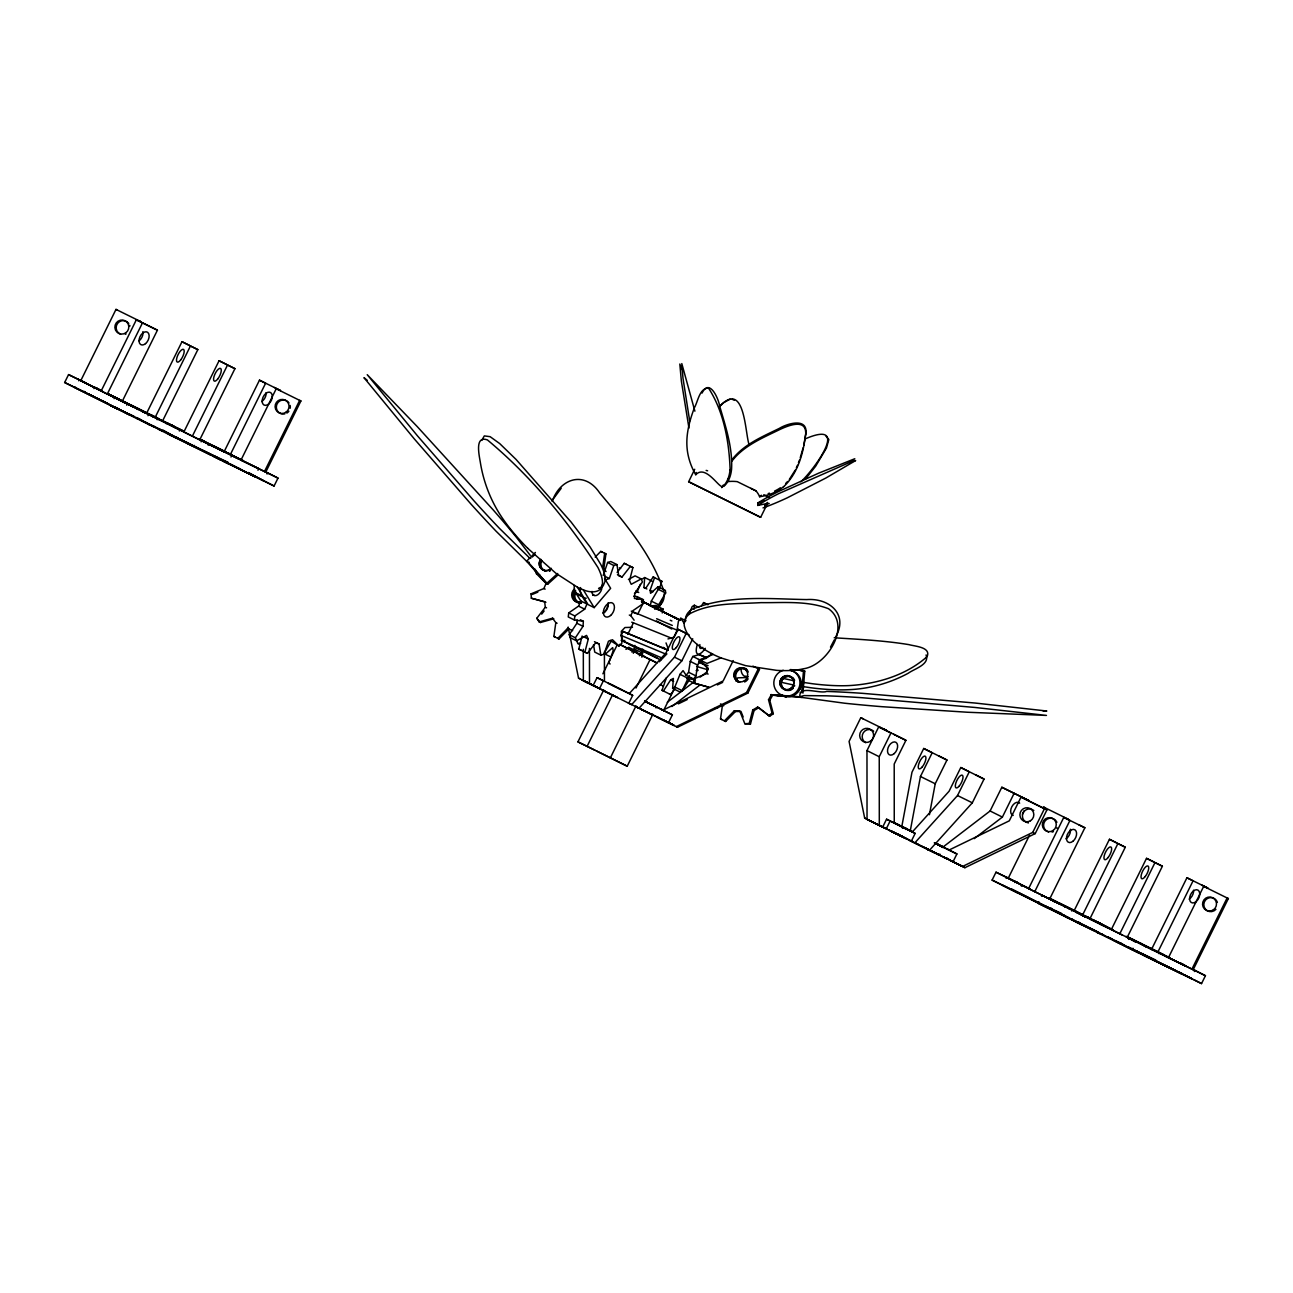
<?xml version="1.0" encoding="UTF-8"?>
<svg xmlns="http://www.w3.org/2000/svg" width="1293" height="1293" viewBox="0 0 1293 1293"><rect width="100%" height="100%" fill="white"/><g stroke="black" fill="none" stroke-linecap="round" stroke-linejoin="round"><path stroke-width="1.5" d="M805.717 434.4C808.723 417.3 787.696 423.199 779.275 428.419C762.337 436.695 743.653 444.388 731.903 459.823M805.765 433.026C803.648 452.259 798.217 473.076 783.623 486.701M632.487 627.283L624.939 627.525L621.303 631.307L621.901 643.219L618.959 646.031L612.478 639.744L608.47 641.215L603.993 654.226L600.857 655.147L599.063 643.979L595.766 642.718L587.41 653.353L584.905 652.141L588.283 639.049L586.569 635.413L576.565 640.827L570.439 637.772L569.243 634.734L576.888 623.258L577.114 619.897M576.565 640.827L575.385 637.788L583.014 626.313L583.353 621.27L580.298 619.735M757.763 505.434L757.957 502.929A42.394 5.124 -25.1 0 1 777.691 491.906L818.55 473.206L854.786 458.74L849.857 462.312L778.531 493.716A42.103 5.091 -25.1 0 0 757.746 505.45L767.04 503.51L764.729 506.646M730.109 469.876C729.204 442.109 723.821 411.4 708.499 388.078C699.497 388.013 698.026 401.331 694.438 407.667C689.541 420.629 685.775 434.48 687.116 448.461A42.103 25.618 64.9 0 0 695.715 474.757C706.705 462.991 721.833 493.57 723.256 485.053M646.888 588.978L643.93 587.523L644.69 577.535L652.076 581.171M689.428 675.496L682.219 690.672L680.021 692.03L672.635 688.393L673.394 678.405L670.679 679.859L663.406 691.012L662 690.284L666.445 677.71M694.05 609.197L694.357 605.205L698.786 607.403M1043.241 711.215L1046.829 711.021L975.261 703.053L862.835 693.355A92.983 5.107 4.7 0 0 849.646 692.515A94.017 5.156 4.7 0 0 826.712 691.416C819.617 694.196 798.46 684.644 799.882 696.798A46.241 2.538 4.7 0 0 801.983 697.444L844.588 703.214A94.066 5.156 4.7 0 0 862.124 704.96A92.934 5.091 4.7 0 0 881.551 706.657L967.487 712.249L1046.457 715.417L974.89 707.449L862.479 697.751A92.983 5.107 4.7 0 0 849.275 696.911A94.017 5.156 4.7 0 0 826.356 695.812L803.89 695.602L799.882 696.798L770.87 694.632L786.532 696.62L771.274 694.858L768.511 699.739L772.083 713.154L773.327 713.736L769.691 716.193L757.585 707.109L752.785 709.97L749.213 723.433L744.849 723.741L739.709 710.875L734.165 710.94L724.403 720.88L725.648 721.462L735.426 711.538L740.97 711.457L743.168 716.969M790.185 669.58L803.519 670.582L801.692 692.515L800.238 692.418M802.937 693.113L804.763 671.164L803.519 670.582M574.399 619.994L574.835 615.953L584.695 609.165L586.99 604.057L581.802 595.766L575.66 592.727L580.864 601.003L578.553 606.11L568.71 612.914L568.257 616.939L574.399 619.994L583.353 621.27M636.964 599.37L637.255 596.671L633.683 596.17M637.255 596.671L643.397 599.726L642.96 603.766L633.101 610.555L630.806 615.662L634.12 620.22M805.636 434.852L803.729 445.455M559.029 638.968L557.784 638.37L567.546 628.446L568.791 629.028L559.029 638.968L553.873 636.447L555.828 622.644L552.531 618.199L539.181 621.917L536.789 618.28L545.307 607.241L544.676 601.698L531.342 598.223L531.084 593.826L543.9 588.525L546.082 583.385L536.336 573.623L537.209 573.203M602.716 567.126L604.671 553.323L605.932 553.905L603.96 567.708L602.716 567.126L606.029 571.571M725.648 721.462L720.508 718.94L722.464 705.154L723.708 705.736L720.508 703.909M631.938 652.092L634.33 649.021L634.879 645.401M639.324 655.729L641.716 652.658L642.265 649.054M706.398 658.282L700.208 660.093L697.638 665.055L695.973 675.916L693.565 678.97L686.179 675.334L688.587 672.263L690.252 661.418L692.822 656.456L699.012 654.646L706.738 657.604L699.012 654.646M633.36 653.288L634.103 649.328M641.878 657.232L643.332 649.506M901.625 827.504L911.985 772.212L923.719 748.485L946.961 760.042L935.227 783.768L929.425 814.719M912.777 831.868L910.304 830.656L920.454 776.495L932.188 752.768L923.719 748.485M695.812 474.693L696.216 472.478M650.217 605.835L651.316 601.132L658.25 589.333L658.008 586.747L665.394 590.384L665.653 592.97L658.703 604.768L657.604 609.472L650.217 605.835L655.826 605.528L663.212 609.165L662.226 612.947M481.739 440.412L484.325 435.903L490.128 436.678L499.664 443.547L516.036 459.419L571.086 522.033L590.109 546.987L600.647 564.217A92.934 26.523 40.4 0 1 604.445 573.93A94.066 26.846 40.4 0 1 605.14 581.107L603.104 585.988L598.562 588.412M587.41 653.353L578.779 649.086L582.141 635.994M617.1 572.443L624.26 563.312L632.891 567.595L629.513 580.67L631.226 584.307L641.231 578.908L642.411 581.931L634.782 593.406L634.443 598.465L643.397 599.726M654.84 609.31L655.826 605.528M744.849 723.741L750.457 724.032L754.045 710.552L758.829 707.691L769.691 716.193M803.131 447.798L800.254 457.69M529.096 562.196L528.417 562.455A46.241 2.845 47.9 0 1 526.59 561.227M603.184 575.466L607.662 562.439L610.797 561.518L616.939 564.572L618.733 575.757L622.03 577.017L630.386 566.366L632.891 567.595M605.318 579.975L609.326 578.521L613.803 565.494L616.939 564.572M658.008 586.747L650.573 593.358L650.088 590.287L654.549 577.712L653.143 576.985L645.87 588.137L643.93 587.523M659.382 588.525L661.935 581.349L660.529 580.638M798.46 462.732L799.397 460.211M835.31 637.497C848.919 614.918 829.815 597.867 806.719 599.58C768.624 598.918 727.814 594.618 691.884 609.359A92.983 31.937 18.2 0 0 687.828 613.011A94.017 32.293 18.2 0 0 685.468 619.67M640.294 584.339L637.336 591.596L634.475 593.6M689.201 613.836L692.159 606.579L694.357 605.205M672.635 688.393L674.833 687.019L680.005 674.332L683.06 670.614L686.179 675.334M796.359 467.743L797.458 465.254M834.292 639.922L830.51 647.098M767.25 503.995L760.656 517.313L759.605 516.828L688.652 481.739L694.713 469.278M117.663 409.057L64.65 382.502L68.561 374.598L86.405 383.164M127.894 413.873L74.315 387.27L75.511 387.205M78.695 380.772L79.18 379.786L102.454 391.262M117.259 309.981L115.998 309.399L80.829 380.562L82.073 381.144M84.19 391.375L85.92 392.813M93.953 388.611L94.454 387.625L78.227 379.366L79.18 379.786M136.331 319.824L101.161 390.987L122.253 401.347L157.423 330.184L136.331 319.824L157.423 330.184M142.472 322.878L107.303 394.042L160.413 420.177M114.091 398.648L114.576 397.662M126.73 405.162L127.457 403.675L107.788 393.945M137.381 409.461L137.882 408.475L122.027 400.62M110.665 405.566L141.034 419.805M146.804 412.871L181.99 341.708L189.376 345.344M147.984 415.683L148.711 414.196L167.153 423.215M155.273 417.154L190.443 345.991L197.829 349.627L162.659 420.791L131.417 405.242M160.332 429.89L154.029 426.14M157.196 419.724L157.698 418.738L148.711 414.196M163.031 430.1L172.519 435.612M166.199 423.668L166.684 422.682L184.091 431.232M176.446 436.937L175.961 437.923L167.977 433.672M179.371 431.005L179.856 430.019L174.022 426.916M219.067 360.747L183.897 431.91L199.736 439.83L234.922 368.667L219.067 360.747L226.453 364.384M220.618 459.985L186.855 442.465M192.35 436.194L227.536 365.014L234.922 368.667M194.419 445.422L193.934 446.408L169.528 434.448M201.126 441.802L201.853 440.315L224.885 451.58M208.189 445.212L208.674 444.226L200.415 440.056M259.473 380.174L265.615 383.229L230.429 454.409L224.303 451.354L259.473 380.174L280.565 390.551L274.439 387.496M193.126 445.826L228.311 462.441M230.994 457.011L231.98 455.039L228.554 453.326L231.98 455.039M277.478 389.371L276.217 388.789L241.048 459.969L242.292 460.55M248.45 472.495L264.418 481.238L215.188 456.93M223.818 461.504L254.786 476.648L255.271 475.662M257.953 470.232L258.697 468.745L211.68 445.439M264.467 471.557L299.653 400.394L300.897 400.975L265.728 472.139L219.083 449.027M266.891 473.901L268.33 473.335L265.922 472.042M210.032 454.263L209.078 453.778L274.084 486.006L277.995 478.103L266.148 472.042M545.953 582.577L537.759 573.462M603.815 690.527L593.131 685.452L597.059 677.661L604.445 681.266L604.413 651.801M624.794 640.342L623.226 641.409L621.028 635.429L622.984 631.469L668.319 650.363M602.894 673.798L616.971 645.32M599.467 688.716L603.378 680.797M627.719 634.41L633.441 622.838L672.021 638.386M679.94 620.284L643.607 602.279L637.74 614.143L636.883 613.819M596.509 750.942L627.267 766.232L577.939 741.859L603.718 690.026M587.054 746.449L612.704 694.567M635.994 688.054L650.056 659.575L656.989 662.97M632.697 695.343L628.786 703.247L631.598 704.669L674.477 657.167L686.195 633.441L677.742 629.158L666.008 652.884L629.271 693.598L632.697 695.343L612.074 685.112M610.296 757.957L636.043 705.849M627.202 766.232L652.852 714.334M656.02 707.901L656.634 706.98M636.916 707.255L638.984 708.305L681.864 660.804L692.757 638.774M662.178 709.695L661.224 709.227L663.616 710.439L674.203 689.056M733.228 660.594L723.175 680.926L662.905 710.164L672.392 714.851L668.481 722.755L677.548 727.216L747.839 693.113L759.573 669.386L752.914 666.121M708.095 668.934L706.414 672.312L700.159 677.112M677.548 727.216L676.287 726.618L746.594 692.531L758.312 668.804M875.313 823.366L864.661 818.033L849.081 741.422L860.799 717.712L863.304 718.876M866.973 750.619L878.69 726.892L905.924 740.323L894.206 764.034L894.255 822.978L886.562 819.212L882.65 827.116L867.037 819.374L866.973 750.619L879.24 756.728L879.305 825.484M879.24 756.728L890.958 733.002L878.69 726.892M886.222 828.894L890.134 820.99M899.459 834.745L891.216 831.334L893.463 832.482M902.627 828.328L903.112 827.342L894.077 822.801M902.288 835.876C899.492 835.714 904.777 837.541 901.544 836.199M905.456 829.443L905.94 828.457L910.304 830.656M911.258 841.307L915.169 833.403L912.325 831.965L949.078 791.251L960.796 767.525L984.038 779.081L972.32 802.808L929.441 850.309L909.561 840.482M914.668 843.036L957.531 795.534L969.265 771.808L960.796 767.525M919.549 845.315L939.365 855.012L939.849 854.026M943.017 847.594L935.34 843.101M950.274 860.362L947.187 858.116M949.886 860.33L952.989 861.849L956.901 853.946L949.046 850.051L1009.3 820.829L1021.017 797.102L1046.942 809.871L1035.224 833.597L964.917 867.684L962.428 866.52L1032.719 832.417L1044.453 808.707L1046.942 809.871M943.147 846.931L990.099 810.986L1001.833 787.259L1029.066 800.674L1001.833 787.259M974.195 838.656L1002.382 817.095L1014.1 793.369M1022.359 814.234L1024.04 810.84M1048.817 908.478L992.103 880.097L996.014 872.193L1008.799 878.286M1006.148 878.367L1006.633 877.381L1029.907 888.857M1029.39 835.456L1008.281 878.157L1009.526 878.739M1058.417 912.761L1011.643 888.954M1014.827 882.537L1015.312 881.551L1017.284 882.505M1051.5 908.187L1050.546 908.979L1057.124 912.341L1018.237 892.623M1021.405 886.206L1021.906 885.22L1005.744 877.026L1006.633 877.381M1049.706 898.942L1084.875 827.779L1063.783 817.402L1028.614 888.582L1049.027 898.732M1038.861 901.69L1038.117 903.16L1098.226 932.431M1041.544 896.243L1042.029 895.257M1054.425 902.255L1054.91 901.269L1049.544 898.619M1061.666 913.472L1045.568 906.118M1064.834 907.056L1065.335 906.07L1049.48 898.215M1071.671 910.967L1072.156 909.981L1102.557 924.737M1109.442 839.302L1074.257 910.466L1090.112 918.386L1125.282 847.222L1109.442 839.302L1116.829 842.939M1073.416 920.309L1072.495 919.21M1075.921 912.292L1100.973 923.945M1082.726 914.749L1117.895 843.586L1125.282 847.222M1076.035 921.408L1079.833 922.652M1083.001 916.236L1083.502 915.234L1065.335 906.07M1084.649 917.319L1085.15 916.333L1076.164 911.791M1093.652 921.262L1094.137 920.277L1099.987 923.38M1103.656 935.017L1097.563 932.415M1153.906 861.978L1146.519 858.342L1111.35 929.505L1151.982 949.676M1119.803 933.788L1154.988 862.609L1162.375 866.245L1127.189 937.425M1104.481 935.728L1121.629 943.502M1128.579 939.397L1129.306 937.91L1126.155 936.342M1148.071 957.58L1132.215 949.725L1132.959 948.254M1135.884 942.322L1126.219 936.811M1188.38 976.991L1191.807 978.769L1142.64 954.525L1143.125 953.539M1146.293 947.106L1140.426 943.47L1168.888 957.434M1186.926 877.769L1151.756 948.949L1157.881 952.004L1193.067 880.824L1186.926 877.769L1208.018 888.146L1201.892 885.091M1155.764 960.036L1125.395 945.813M1158.932 953.62L1159.433 952.634L1150.883 948.335M1203.67 886.384L1168.5 957.547L1193.18 969.734L1228.35 898.57L1203.67 886.384L1204.931 886.966M1151.271 959.099L1182.481 973.758M1191.92 969.152L1227.105 897.972L1228.35 898.57M1194.344 971.496L1195.783 970.93L1192.291 969.087M1158.253 962.525L1201.536 983.601L1205.448 975.698L1192.049 968.861M552.192 501.425C560.079 478.216 584.614 470.313 599.693 492.94C624.551 522.631 651.236 553.485 663.697 590.675M795.163 470.199L789.344 479.396M735.992 681.104L737.753 677.823L747.192 677.532L745.996 676.077M773.327 713.736L769.771 700.321L772.519 695.456M610.975 641.522L605.027 651.64L605.269 654.226L611.169 657.135M702.034 393.088C709.324 377.928 718.423 398.179 719.668 406.099C725.615 426.593 732.743 447.572 731.563 469.181A42.394 25.812 64.9 0 1 723.967 486.2M552.45 500.1L561.194 488.269M701.501 605.787L703.586 602.586L708.014 604.785M662 690.284L670.792 694.648L674.962 688.264M682.381 690.381L688.927 680.538L688.07 677.839M731.854 461.213C743.604 445.778 762.288 438.085 779.243 429.793C786.823 426.189 805.41 417.978 805.717 432.702M541.686 614.127L544.127 610.975M685.242 620.446L680.813 618.264L678.405 621.319L676.74 632.18L674.17 637.142L667.98 638.952M685.969 620.511L683.932 622.967L680.813 618.264M527.803 548.377L555.877 573.252L577.454 587.248L588.056 604.574L594.182 607.629L610.635 588.331L604.558 578.391M805.264 479.331L815.624 466.256L826.469 448.008L828.845 439.523L825.985 436.145M785.691 483.469L787.582 481.497M719.361 406.729L721.85 404.37M659.317 661.757L666.897 653.886M595.184 557.073L600.776 551.4L602.021 551.982M720.799 405.226L723.272 403.012M800.82 481.82C812.941 471.008 851.715 419.158 805.878 438.586M767.67 502.444L766.07 503.785M367.244 380.32L363.963 377.653L414.245 438.844L470.797 503.898A92.934 5.705 47.9 0 0 483.97 518.299A94.066 5.77 47.9 0 0 496.011 531.132L526.59 561.227L535.399 552.45M532.199 557.073L535.157 554.374M557.687 573.494L546.486 583.612L526.59 561.227M546.082 583.385L547.747 584.194L557.542 575.337M761.415 495.235L759.718 496.69A42.103 30.806 1.9 0 0 783.526 486.653M605.269 654.226L612.704 647.615L613.189 650.686L608.728 663.261L610.151 663.972M722.205 403.869C744.816 383.261 745.156 432.832 748.986 444.291M759.573 496.819L759.637 496.754A33.844 24.761 1.9 0 0 756.017 490.871L737.252 481.642A32.228 23.581 1.9 0 0 731.725 481.352L728.444 481.497A42.103 30.806 1.9 0 1 727.894 479.331M723.595 402.656L730.012 399.23M667.285 702.277L695.456 680.716M671.859 706.528L700.03 684.967M625.941 649.377L628.802 647.373L634.718 650.282M768.446 715.611L772.083 713.154M642.492 578.892L644.69 577.535M628.43 579.458L635.089 575.854L641.231 578.908M678.34 703.861L687.197 699.578M717.34 684.951L722.642 682.381M655.26 607.904L657.652 606.805A94.017 32.907 34.5 0 0 663.616 599.37A92.983 32.535 34.5 0 0 664.101 593.859M537.823 592.146L532.328 594.424L531.084 593.826M694.325 683.189L708.903 687.246L694.325 683.189L694.05 678.793L706.867 673.491L708.128 674.073M699.61 659.802L713.186 654.42A46.241 15.888 18.2 0 0 720.977 657.895L745.689 665.669L776.689 670.356A94.066 32.309 18.2 0 0 790.783 670.469A92.934 31.921 18.2 0 0 803.276 668.804C827.148 665.685 851.958 625.489 828.522 608.728C807.139 600.502 783.51 602.894 761.06 602.635C737.511 604.041 712.201 602.409 690.591 613.302A92.983 31.937 18.2 0 0 686.535 616.955A94.017 32.293 18.2 0 0 684.336 626.054C687.747 639.954 701.372 648.149 713.186 654.42M720.977 657.895L706.996 663.438L692.822 656.456M849.937 462.296L855.643 460.55L825.855 478.038L787.292 497.805A42.103 5.091 -25.1 0 1 763.015 507.907M757.957 502.929L764.115 501.021M714.867 708.483L718.003 707.562M539.181 621.917L540.442 622.515L553.776 618.781L552.531 618.199M707.982 669.79L696.604 666.493M576.306 639.809L577.777 643.478L580.686 643.284M657.604 609.472L663.212 609.165M577.454 587.248A46.241 13.205 40.4 0 0 583.272 589.786C589.576 592.76 601.471 593.697 602.393 584.323A94.066 26.846 40.4 0 0 601.714 577.147A92.934 26.523 40.4 0 0 597.899 567.433C567.465 520.368 530.486 475.776 487.38 439.895C473.981 435.127 479.541 456.752 480.543 463.621C484.002 484.18 492.116 503.898 504.286 520.837A92.983 26.539 40.4 0 0 511.171 529.904A94.017 26.83 40.4 0 0 527.803 548.377M834.211 637.772C859.182 639.372 884.267 640.568 908.979 644.641C914.798 646.338 931.283 647.082 927.097 656.634C906.005 675.366 876.799 684.062 848.951 685.597A92.983 27.137 12.2 0 1 837.541 685.694A94.017 27.444 12.2 0 1 812.731 683.771L803.212 682.381M800.965 670.873L804.763 671.164M772.131 695.214L782.071 695.957M786.063 696.264L801.983 697.444M686.615 678.534L693.775 679.552L695.068 683.593L688.927 680.538M802.323 686.502L811.842 687.892A94.017 27.444 12.2 0 0 836.652 689.816A92.983 27.137 12.2 0 0 848.063 689.719C869.058 688.991 889.746 683.221 908.219 673.249C914.183 668.837 930.006 664.554 926.063 654.953M696.167 670.566L698.058 670.485L697.347 669.127M793.789 680.732L781.683 678.082M792.9 684.854L780.794 682.203M708.095 665.636L698.559 662.533M706.14 470.41L707.627 470.797M698.996 661.531L702.422 661.515M545.921 602.296L531.342 598.223M732.323 399.311L734.44 400.361M632.859 612.284L636.043 613.496M631.744 622.192L633.441 622.838M641.942 602.586L643.219 603.071L641.393 601.197M631.259 611.104L678.082 630.596M629.303 615.064L630.806 615.662M667.624 649.894L622.984 631.469M621.028 635.429L666.364 654.323M662.242 658.153L621.141 640.358M64.65 382.502L86.696 393.12M277.995 478.103L216.513 448.089M992.103 880.097L1020.258 893.705M1205.448 975.698L1165.462 956.238M567.546 628.446L572.637 630.612M644.771 651.914L656.909 657.927M603.475 690.527L605.189 691.416M941.304 846.236L943.389 847.157L934.807 842.971M890.15 830.688L907.136 838.979M939.365 855.012L937.651 854.123M1072.172 919.679L1087.478 927.146M1121.387 944.003L1119.673 943.114M577.955 741.875L594.99 750.182M688.603 481.691L760.656 517.313M127.457 403.675L133.567 406.826L108.677 394.607M657.297 717.13L659.074 717.987M1054.91 901.269L1061.02 904.421L1048.575 898.312M879.111 825.209L873.373 822.396M944.052 857.324L945.83 858.18M1142.64 954.525L1136.531 951.373L1173.866 969.702M139.434 320.987L140.678 321.569L115.998 309.399M619.363 567.853L620.608 568.435M790.669 670.42L791.057 670.598A13.237 13.075 -65 0 1 800.27 688.393A13.237 13.075 -65 0 1 781.263 694.794M529.467 557.816L530.712 558.414M798.605 688.716L799.866 689.298M884.234 729.3L886.723 730.464L860.799 717.712M1044.712 807.575L1043.451 806.994L1068.131 819.164L1066.887 818.582M536.336 573.623L537.581 574.221M784.948 696.701L786.192 697.299M543.9 588.525L545.145 589.123M698.495 659.543L708.111 668.481L701.129 661.515M768.511 699.739L769.771 700.321M746.594 692.531L747.839 693.113M1032.719 832.417L1035.224 833.597M545.307 607.241L546.567 607.839M757.585 707.109L758.829 707.691M694.05 678.793L695.311 679.375M752.785 709.97L754.045 710.552M555.828 622.644L557.089 623.242M536.789 618.28L540.442 622.515M734.165 710.94L735.426 711.538M577.777 643.478L579.022 644.059M749.213 723.433L750.457 724.032M553.873 636.447L555.133 637.029M720.508 718.94L721.753 719.522M662.905 710.164L672.392 714.851M568.144 627.073L578.537 678.146L579.797 678.728M864.661 818.033L896.388 833.953M673.491 725.179L674.316 725.551L668.707 722.674M960.101 865.292L961.071 865.728L954.784 862.609M769.238 497.336L763.824 494.702M586.537 682.154L587.119 682.429M672.328 724.613L660.109 718.666M677.144 618.717L673.831 617.052M657.604 658.266L655.987 657.442M258.697 468.745L241.177 460.195M588.574 683.06L581.834 679.827L596.574 687.262M1011.401 889.455L1028.937 898.005M935.663 853.024L938.427 854.398L922.362 846.495M676.821 618.571L642.007 601.164M654.791 661.79L655.858 662.307L655.05 661.903M88.069 393.864L95.617 397.549M130.965 415.166L85.758 392.749M207.785 453.358L254.786 476.648M1010.48 879.111L1018.06 882.812M1062.313 904.841L1049.496 898.506M905.456 828.296L906.749 828.91L903.759 827.407M939.51 845.121L942.338 846.495L935.534 843.084M640.892 709.178L640.617 709.033M926.871 848.677L925.772 848.16L929.15 849.808M624.26 563.312L626.749 564.54M642.766 601.875L643.607 602.279M96.83 388.32L99.513 389.629M98.268 388.967L95.132 387.431L100.45 390.195M137.203 408.394L107.642 393.767M643.817 656.246L619.573 644.399L650.056 659.575M644.625 656.747L643.251 656.068L654.064 661.434M139.806 409.671L152.493 415.893M184.317 431.894L171.436 425.559M210.565 444.889L199.154 439.313M224.303 451.354L242.066 460.098M88.102 393.799L94.357 396.87M132.08 415.716L133.292 416.298M144.8 422.1L163.144 431.07M206.654 452.809L186.596 442.966M578.779 649.086L581.268 650.298M894.142 822.801L912.583 831.819M1063.444 905.407L1083.502 915.234M1134.203 940.625L1126.607 936.908M610.183 684.126L608.373 683.254L614.191 686.098M619.121 688.571L620.963 689.476L615.096 686.599M644.674 701.129L663.648 710.407M895.403 823.302L894.174 822.687L897.843 824.805M896.518 824.11L895.079 823.415L899.039 825.354M1072.156 909.981L1034.756 891.637L1069.925 820.457L1063.783 817.402M1113.451 930.313L1106.856 927.081M1129.306 937.91L1169.518 957.677M654.84 706.237L656.553 707.061L645.11 701.42M1135.545 941.272L1186.15 966.34L1151.53 949.401M956.901 853.946L939.009 845.169M591.968 684.724L589.624 683.577L593.131 685.452M882.036 826.534L876.606 823.867M583.321 649.28L583.353 680.716L588.347 683.157M583.353 680.716L595.976 686.68M597.01 687.359L598.788 688.215L596.865 687.246M867.037 819.374L873.066 822.332M883.765 827.552L885.543 828.409L883.281 827.31M927.226 848.855L928.099 849.275M1059.533 913.311L1069.311 918.095M1130.292 948.529L1122.712 944.811M615.209 696.491L617.052 697.38L611.185 694.503M635.687 706.56L652.755 714.884L651.898 714.447M662.937 719.781L672.732 724.63L667.738 722.189M902.369 836.878L903.807 837.573L898.683 834.745L900.429 835.925M944.181 857.388L962.558 866.342L950.468 860.524M651.333 714.334L652.642 714.964L628.204 702.859M928.051 849.533L926.806 848.935L928.746 849.905M935.049 852.766L939.397 855.158L937.393 854.14M1132.894 949.805L1182.238 974.243M750.861 488.35L755.985 490.871M642.168 601.293L652.69 606.449M668.045 614.191L664.36 612.397L680.49 620.187M623.291 641.15L642.573 650.638M111.844 395.674L108.547 394.058L118.827 399.101M113.315 396.337L126.229 402.737M94.454 387.625L101.565 391.116M243.213 460.712L212.973 445.875L219.535 449.204M231.269 455.346L238.009 458.643M96.135 397.743L99.69 399.489M104.636 401.961L101.484 400.41L107.82 403.481M137.3 418.269L138.771 418.98M114.915 407.004L118.568 408.798M140.29 419.724L143.491 421.292M145.155 422.116L146.852 422.956M212.602 455.993L229.33 464.268M1049.932 898.49L1057.496 902.207M893.964 822.558L898.409 824.74M903.177 827.181L907.718 829.67L905.423 828.506M1021.906 885.22L1029.018 888.711M897.18 824.158L895.807 823.496M940.706 845.978L943.227 847.206M645.611 701.63L647.47 702.552M653.466 705.558L644.544 701.194M662.986 710.083L663.988 710.568M652.739 705.218L664.02 710.762M1053.585 910.127L1036.857 901.851M1074.305 920.551L1070.943 918.887M1021.809 894.465L1038.829 902.853M888.63 829.767L894.497 832.644M1117.605 942.306L1121.047 943.987M884.557 827.762L879.321 825.354M885.867 828.409L887.224 829.072M892.8 831.835L890.57 830.752L892.671 831.819M930.33 850.649L928.455 849.727M1143.869 955.462L1156.782 961.863M893.027 832.223L895.144 833.258M936.116 853.283L937.684 854.334M938.088 854.544L947.559 859.198M587.927 682.833L609.569 693.727M641.7 709.534L649.086 713.186M648.827 713.122L668.869 722.835M668.158 722.528L657.426 717.195M653.143 576.985L661.935 581.349M658.25 589.333L665.653 592.97M650.088 590.287L653.046 591.741M635.784 591.063L638.742 592.517M651.316 601.132L658.703 604.768M677.742 629.158L685.128 632.794M686.195 633.441L689.153 634.895M690.252 661.418L697.638 665.055M920.454 776.495L935.227 783.768M957.531 795.534L972.32 802.808M674.477 657.167L681.864 660.804M688.587 672.263L695.973 675.916M660.755 659.996L628.511 644.043M634.33 649.021L641.716 652.658M680.005 674.332L687.391 677.968M151.814 415.295L158.942 418.819M162.514 420.581L173.327 425.914M208.674 444.226L224.529 452.081M170.304 424.783L182.281 430.601M215.139 447.459L151.944 416.249M670.679 679.859L673.637 681.314M130.027 414.439L133.971 416.378M150.344 424.67L152.138 425.559L137.268 418.043M158.603 428.484L169.415 433.834M166.118 432.541L169.205 434.076M211.228 455.362L169.318 434.69M674.833 687.019L682.219 690.672M660.319 684.595L663.277 686.05M1086.395 916.414L1112.804 929.812M1058.87 902.837L1075.792 911.177M1100.488 923.929L1103.705 925.513M1100.682 924.382L1122.195 935.001M898.215 824.675L900.041 825.564M900.3 825.968L905.94 828.457M935.356 843.295L937.748 844.248M937.377 844.345L938.605 844.959M904.34 828.021L897.681 824.401L899.524 825.37M934.273 842.842L939.72 845.509L936.084 843.699M1093.264 929.635L1078.928 922.555M1095.106 930.895L1089.175 927.97M1054.959 910.741L1064.947 915.654M1096.981 932.043L1100.068 933.562M1096.771 932.285L1138.68 952.957M911.549 841.145L913.084 841.905M931.655 851.036L929.748 850.099M896.388 833.872L893.77 832.32L895.499 833.161M896.017 833.403L900.623 835.666M903.839 837.234L913.698 842.082M918.046 844.571L897.681 834.518M934.096 852.556L930.863 850.907L932.819 851.925M1115.843 941.433L1114.049 940.561L1132.215 949.725M933.837 852.168L935.275 853.138M936.924 853.913L927.55 849.356L929.441 850.309M610.28 694.002L604.461 691.157L617.585 697.606M276.217 388.789L300.897 400.975M600.776 551.4L605.932 553.905M1021.017 797.102L1044.453 808.707M170.967 424.799L175.282 426.932M199.688 438.957L204.763 441.479M166.215 423.053L175.589 427.902M176.688 427.935L184.042 431.571M201.191 439.749L223.43 450.74M141.794 411.222L153.899 417.186M165.31 422.52L157.698 418.738M132.145 406.438L145.349 412.952M167.056 432.702L178.386 438.262M175.719 436.986L178.628 438.424M180.066 439.135L188.956 443.483M170.773 434.836L194.079 446.473M174.474 436.581L180.309 439.475M190.701 444.356L217.709 457.754M75.269 387.69L123.385 411.562M158.57 429.373L171.678 435.806M182.232 440.428L191.412 444.97M201.482 449.738L209.628 453.778M148.032 424.152L163.322 431.377M137.268 418.77L149.988 425.09M152.736 426.221L154.594 427.143M137.882 419.126L110.891 405.743M1132.215 939.074L1141.864 943.858M1015.312 881.551L1018.916 883.329M1108.699 927.776L1111.495 929.166M1127.14 936.552L1132.846 939.429M1069.246 908.817L1050.579 899.556M1095.753 921.586L1085.15 916.333M1098.42 922.394L1107.794 927.226M1146.535 946.621L1167.999 957.24M1068.616 908.462L1085.684 916.915M938.573 844.62L935.178 842.988M1079.396 913.844L1107.309 927.614M901.334 826.211L912.211 831.852M903.419 827.504L904.47 828.037M1089.918 919.048L1103.042 925.497M898.829 825.29L915.169 833.403M900.575 826.162L902.223 826.922M1128.32 946.977L1137.953 951.761M1104.384 935.485L1105.854 936.213M1109.685 938.023L1111.592 938.96M1120.498 943.147L1124.748 945.248M1102.881 934.742L1099.777 933.207M1107.519 936.73L1111.867 938.88M1051.015 909.189L1001.768 884.865L1017.995 893.124M1055.686 911.937L1068.907 918.45M1093.862 930.491L1083.663 925.449M1094.508 930.297L1098.84 932.431M1101.927 934.176L1103.883 935.146M1065.335 916.721L1081.772 924.818M934.661 852.523L932.301 851.344M1075.485 921.747L1099.131 933.401M894.352 832.66L895.467 833.468M896.776 833.791L900.575 835.941M907.233 839.222L899.281 835.036M930.087 850.309L931.267 850.907M935.841 853.364L932.673 851.812M895.629 833.274L897.94 834.696M914.636 842.68L935.178 852.782M952.989 861.849L964.917 867.684M578.537 678.146L587.604 682.591M608.163 693.016L629.287 703.489M607.662 562.439L613.803 565.494M617.44 574.722L622.03 577.017M604.72 576.225L609.326 578.521M636.77 598.901L637.627 599.322M1078.75 824.724L1084.875 827.779M893.657 734.214L905.924 740.323M575.337 593.39L581.462 596.445M580.864 601.003L586.99 604.057M578.553 606.11L584.695 609.165M990.099 810.986L1002.382 817.095M568.71 612.914L574.835 615.953M690.704 678.017L693.775 679.552M576.888 623.258L583.014 626.313M618.959 646.031L610.231 640.471M213.523 445.875L224.982 451.548M200.302 439.539L201.853 440.315M239.253 458.659L242.842 460.389M123.126 401.961L133.017 406.826M114.802 397.824L125.276 402.98M107.238 394.058L68.561 374.598M594.457 641.684L599.063 643.979M583.676 636.77L588.283 639.049M213.555 455.734L217.369 457.625M218.598 458.239L227.843 462.781M150.893 425.316L140.792 420.29M224.643 461.229L228.069 462.942M229.362 463.524L235.407 466.547M125.179 412.79L129.122 414.746M237.169 467.419L240.692 469.165M152.655 426.076L153.786 426.642M569.243 634.734L575.385 637.788M600.857 655.147L594.732 652.092L593.519 644.641M1159.207 952.472L1163.748 954.719M1140.976 943.47L1152.435 949.143M1034.691 891.653L996.014 872.193M1042.255 895.419L1060.47 904.421M940.835 845.994L949.288 849.986M900.3 826.033L886.562 819.212M628.899 693.387L597.059 677.661M1162.86 964.142L1176.549 970.962M1152.095 958.824L1161.356 963.382M1112.4 939.478L1113.532 940.027M1144.822 955.22L1153.631 959.551M1082.419 924.818L1073.966 920.6M1109.976 938.265L1111.22 938.88M1120.578 943.421L1123.843 945.038M1137.08 951.373L1146.972 956.238M1107.277 936.924L1108.651 937.603M1115.293 940.803L1118.865 942.565M1038.344 903.338L1056.575 912.325M934.758 852.556L954.282 862.35M893.188 832.078L894.417 832.951M929.02 849.792L930.297 850.681M651.801 714.237L669.192 722.997M643.558 710.504L641.199 709.324M249.096 473.367L274.084 486.006M151.572 425.542L147.16 423.328M1180.461 963.059L1185.051 965.354M615.306 686.631L610.684 684.304M1116.602 941.563L1114.614 940.577M588.056 682.93L586.893 682.348M606.255 692.062L605.14 691.496M129.672 414.746L123.999 411.869M1184.032 964.917L1179.555 962.671M1117.491 942.015L1119.043 942.791M210.921 454.716L212.505 455.508M1192.809 979.108L1178.085 971.722L1182.141 973.839M703.586 602.586L704.992 603.314M181.99 341.708L197.829 349.627M1146.519 858.342L1162.375 866.245M938.492 755.775L946.961 760.042M975.568 774.798L984.038 779.081M137.882 408.475L157.584 418.221M146.513 423.005L144.881 422.181M669.386 693.937L670.792 694.648M1086.734 916.672L1090.112 918.386M1187.103 976.344L1183.968 974.76M1194.069 979.738L1201.536 983.601M1063.072 914.814L1079.59 923.154M914.927 842.68L918.337 844.41M891.944 831.609L890.311 830.785M768.882 497.078L767.056 496.156L767.202 497.207M213.183 455.847L215.349 456.962M1091.696 928.956L1096.076 931.283M675.027 617.537L673.378 616.664L679.407 620.042M663.002 647.308L665.022 648.504M529.855 558.269L499.276 528.191A94.066 5.77 47.9 0 1 487.219 515.341A92.934 5.705 47.9 0 1 474.062 500.941L417.51 435.903L367.228 374.695L417.138 426.48L493.15 509.862A92.983 5.705 47.9 0 1 501.813 519.867A94.017 5.77 47.9 0 1 516.57 537.5L530.275 555.408M528.417 562.455L547.747 584.194M636.188 651.009L638.273 654.161M628.802 647.373L630.887 650.524M583.272 589.786L594.182 607.629M666.024 642.912L668.303 649.005M681.944 369.572L679.827 364.028L681.363 381.079L688.959 428.112M694.891 411.19L681.799 363.592L682.979 378.154L689.686 421.001M728.444 481.432L728.153 479.089M706.851 667.899L706.867 673.491M589.446 648.407L589.495 683.771M865.744 742.715A7.063 6.966 -65 0 1 863.417 732.581A7.063 6.966 -65 0 1 873.648 731.111M1013.179 815.414A7.063 4.445 -63.5 0 1 1011.869 806.654A7.063 4.445 -63.5 0 1 1019.66 803.163M1028.468 822.93A7.063 6.966 -65 0 1 1022.973 813.184A7.063 6.966 -65 0 1 1033.818 810.469M581.478 603.088A7.063 6.966 -65 0 1 576.031 592.113M580.929 602.49A7.063 6.966 -65 0 1 575.644 590.481M739.774 682.154A7.063 6.966 -65 0 1 736.671 670.938A7.063 6.966 -65 0 1 748.178 672.118M748.097 678.809A7.063 6.966 -65 0 1 744.59 681.961M607.758 603.459A7.063 4.445 -63.5 0 1 603.071 612.834M1048.623 832.013A7.063 6.966 -65 0 1 1045.277 820.667A7.063 6.966 -65 0 1 1056.914 822.267M1057.06 827.746A7.063 6.966 -65 0 1 1056.801 828.328M1053.439 831.609A7.063 6.966 -65 0 1 1052.066 832.094M1193.568 890.198A7.063 4.445 -63.5 0 1 1189.156 899.136M1215.921 909.335A7.063 6.966 -65 0 1 1205.254 908.995A7.063 6.966 -65 0 1 1207.484 898.457A7.063 6.966 -65 0 1 1217.408 902.336M1070.345 829.249A7.063 4.445 -63.5 0 1 1066.014 838.785M120.556 334.208A7.063 6.966 -65 0 1 117.582 323.379A7.063 6.966 -65 0 1 128.75 323.444M129.736 325.351A7.063 6.966 -65 0 1 129.93 326.046M125.987 334.03A7.063 6.966 -65 0 1 125.308 334.289M266.116 392.603A7.063 4.445 -63.5 0 1 261.703 401.557M284.832 413.889A7.063 6.966 -65 0 1 276.767 409.542A7.063 6.966 -65 0 1 280.015 400.862A7.063 6.966 -65 0 1 288.969 402.834M290.149 405.452A7.063 6.966 -65 0 1 290.182 408.265M288.889 411.222A7.063 6.966 -65 0 1 286.836 413.081M142.893 331.654A7.063 4.445 -63.5 0 1 139.078 340.835M671.81 629.044A57.555 3.071 27.6 0 1 656.472 620.996M672.295 625.408A48.762 1.972 23 0 1 656.65 618.717M670.243 620.252A48.762 1.972 23 0 1 671.891 620.963M780.374 487.784A42.394 31.016 1.9 0 1 774.539 491.114M769.464 493.166A42.394 31.016 1.9 0 1 768.155 493.587M730.028 469.828A42.103 25.618 64.9 0 1 721.591 487.623M769.206 503.446A42.394 5.124 -25.1 0 1 764.664 505.175M551.432 568.338A7.063 6.966 -65 0 1 541.799 568.952A7.063 6.966 -65 0 1 540.83 559.287M549.978 570.73A7.063 6.966 -65 0 1 549.315 570.956M545.759 570.956A7.063 6.966 -65 0 1 541.686 560.419M659.074 607.096A94.017 32.907 34.5 0 0 661.289 602.78A92.983 32.535 34.5 0 0 661.757 600.162M785.675 689.767A7.063 6.966 -65 0 1 783.122 678.308A7.063 6.966 -65 0 1 794.597 680.409A7.063 6.966 -65 0 0 784.447 677.564A7.063 6.966 -65 0 0 782.782 688.054A7.063 6.966 -65 0 0 793.288 688.215M794.678 685.597A7.063 6.966 -65 0 1 794.403 686.244M793.175 687.989A7.063 6.966 -65 0 1 792.657 688.506M790.831 689.638A7.063 6.966 -65 0 1 790.168 689.88M601.875 585.244A7.063 4.445 -63.5 0 1 597.705 594.828A7.063 4.445 -63.5 0 1 591.887 591.725M592.049 591.418A7.063 4.445 -63.5 0 1 591.564 591.758M539.763 575.32A13.237 13.075 -65 0 1 533.912 568.645M539.86 575.191A13.237 13.075 -65 0 1 535.157 569.227M581.478 602.231A7.726 7.629 -65 0 1 574.528 588.897M581.22 603.136A7.726 7.629 -65 0 1 574.771 590.465M550.204 569.356A7.063 6.966 -65 0 1 539.844 560.612M550.22 570.666A7.063 6.966 -65 0 1 549.557 570.94M544.789 570.86A7.063 6.966 -65 0 1 541.411 560.645M748.227 676.772A13.237 8.324 -63.5 0 1 741.083 667.867M747.807 670.922A7.063 4.445 -63.5 0 1 745.948 669.16M790.589 670.21A13.237 13.075 -65 0 1 797.555 690.478A13.237 13.075 -65 0 1 776.22 690.656A13.237 13.075 -65 0 1 783.251 670.275M738.271 681.928A7.726 7.629 -65 0 1 745.544 668.675M738.303 682.235A7.726 7.629 -65 0 1 735.717 671.115A7.726 7.629 -65 0 1 746.982 669.564M711.619 653.45A13.237 4.736 -63.8 0 1 704.637 657.329M705.331 648.294A13.237 4.736 -63.8 0 1 697.622 653.951A13.237 4.736 -63.8 0 1 697.363 644.447M702.842 647.357A7.063 2.521 -63.8 0 1 699.869 644.577M593.778 594.505A13.237 8.324 -63.5 0 1 592.873 595.362M586.246 598.223A13.237 8.324 -63.5 0 1 580.557 587.572M579.28 595.087A13.237 8.324 -63.5 0 1 574.286 585.47M608.211 602.974A7.726 4.865 -63.5 0 1 603.281 613.302M948.044 849.453L949.434 850.164L948.173 849.517M870.221 741.39A7.063 6.966 -65 0 0 870.076 729.187A7.063 6.966 -65 0 0 859.667 735.523A7.063 6.966 -65 0 0 870.221 741.39M922.297 766.862A7.063 2.521 -63.8 0 0 925.319 756.227A7.063 2.521 -63.8 0 0 918.644 764.389A7.063 2.521 -63.8 0 0 922.297 766.862M1030.456 820.764A7.063 6.966 -65 0 0 1030.262 808.578A7.063 6.966 -65 0 0 1019.886 814.946A7.063 6.966 -65 0 0 1030.456 820.764M959.39 785.885A7.063 2.521 -63.8 0 0 962.396 775.25A7.063 2.521 -63.8 0 0 955.721 783.445A7.063 2.521 -63.8 0 0 959.39 785.885M894.255 753.577A7.063 4.445 -63.5 0 0 895.887 742.295A7.063 4.445 -63.5 0 0 887.596 749.698A7.063 4.445 -63.5 0 0 894.255 753.577M744.332 680.878A7.063 6.966 -65 0 0 744.138 668.675A7.063 6.966 -65 0 0 733.761 675.043A7.063 6.966 -65 0 0 744.332 680.878M676.336 647.518A7.063 2.521 -63.8 0 0 679.326 636.883A7.063 2.521 -63.8 0 0 672.667 645.078A7.063 2.521 -63.8 0 0 676.336 647.518M1053.149 830.478A7.063 6.966 -65 0 0 1052.437 818.324A7.063 6.966 -65 0 0 1042.336 825.128A7.063 6.966 -65 0 0 1053.149 830.478M1108.198 857.453A7.063 2.521 -63.8 0 0 1110.929 846.98A7.063 2.521 -63.8 0 0 1104.287 855.481A7.063 2.521 -63.8 0 0 1108.198 857.453M1196.138 901.577A7.063 4.445 -63.5 0 0 1198.158 890.214A7.063 4.445 -63.5 0 0 1189.738 897.229A7.063 4.445 -63.5 0 0 1196.138 901.577M1213.367 909.884A7.063 6.966 -65 0 0 1212.656 897.714A7.063 6.966 -65 0 0 1202.555 904.534A7.063 6.966 -65 0 0 1213.367 909.884M1145.275 876.492A7.063 2.521 -63.8 0 0 1148.022 866.003A7.063 2.521 -63.8 0 0 1141.363 874.504A7.063 2.521 -63.8 0 0 1145.275 876.492M1072.996 841.226A7.063 4.445 -63.5 0 0 1075.016 829.864A7.063 4.445 -63.5 0 0 1066.612 836.878A7.063 4.445 -63.5 0 0 1072.996 841.226M125.696 332.899A7.063 6.966 -65 0 0 124.985 320.729A7.063 6.966 -65 0 0 114.883 327.533A7.063 6.966 -65 0 0 125.696 332.899M180.745 359.858A7.063 2.521 -63.8 0 0 183.477 349.385A7.063 2.521 -63.8 0 0 176.834 357.886A7.063 2.521 -63.8 0 0 180.745 359.858M268.685 403.982A7.063 4.445 -63.5 0 0 270.706 392.619A7.063 4.445 -63.5 0 0 262.285 399.634A7.063 4.445 -63.5 0 0 268.685 403.982M285.915 412.289A7.063 6.966 -65 0 0 285.203 400.119A7.063 6.966 -65 0 0 275.102 406.939A7.063 6.966 -65 0 0 285.915 412.289M217.822 378.897A7.063 2.521 -63.8 0 0 220.57 368.424A7.063 2.521 -63.8 0 0 213.911 376.909A7.063 2.521 -63.8 0 0 217.822 378.897M145.543 343.631A7.063 4.445 -63.5 0 0 147.564 332.269A7.063 4.445 -63.5 0 0 139.159 339.283A7.063 4.445 -63.5 0 0 145.543 343.631M790.766 688.409A7.063 6.966 -65 0 0 790.007 676.239A7.063 6.966 -65 0 0 779.921 683.092A7.063 6.966 -65 0 0 790.766 688.409M790.75 688.749A7.063 6.966 -65 0 0 790.023 676.595A7.063 6.966 -65 0 0 779.921 683.399A7.063 6.966 -65 0 0 790.75 688.749M610.652 615.452A7.726 4.865 -63.5 0 0 612.575 603.088A7.726 4.865 -63.5 0 0 603.459 611.056A7.726 4.865 -63.5 0 0 610.652 615.452"/></g></svg>
